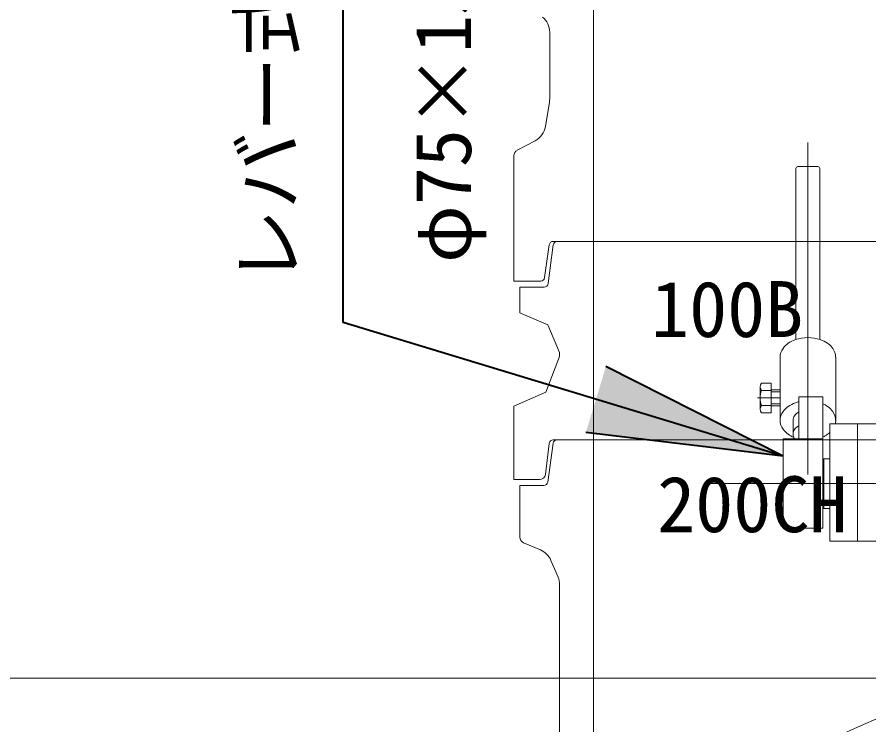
# Model space of a CAD drawing. Units: millimetres at full size, sheet at 1:20; details may follow other scales. Extents: x -5700 to 5714, y -3160 to 3160.
# Drawn here: x -1438.3 to -1009.4, y 1990.9 to 2347.5 of the extents above; entities that cross this region are included whole.
import ezdxf
from ezdxf.enums import TextEntityAlignment as Align

# ---------------------------------------------------------------- set-up
doc = ezdxf.new("R2010")
doc.units = ezdxf.units.MM
doc.header["$LTSCALE"] = 20
for name, color, linetype, lineweight in [('0-5_TEMP01', 3, 'Continuous', 18), ('0-7_躯体', 7, 'Continuous', 9), ('0-C_寸法', 1, 'Continuous', 40), ('1-1_補修弁', 7, 'Continuous', 9)]:
    doc.layers.add(name, color=color, linetype=linetype, lineweight=lineweight)
doc.layers.add('0-D_注釈', color=1, linetype='Continuous')
doc.styles.add('ＭＳ ゴシック', font='')
doc.styles.get('ＭＳ ゴシック').set_extended_font_data('MS Gothic')

msp = doc.modelspace()

# ---------------------------------------------------------------- linework, layer by layer
at = {"layer": '0-5_TEMP01'}
for p, q in [((-1040.12, 2117.08), (-1040.12, 2284.27)), ((-1065.48, 2155.66), (-1054.12, 2155.66)), ((-777.63, 2112.53), (-1091.52, 2112.53)), ((-3458.13, 2014.53), (-325.44, 2014.53))]:
    msp.add_line(p, q, dxfattribs=at)
at = {"layer": '0-7_躯体'}
for p, q in [((-1148.13, 2434.52), (-1148.13, 2234.52)), ((-1170.13, 2339.84), (-1170.13, 2306.35)), ((-1170.26, 2304.71), (-1172.32, 2292.39)), ((-1177.47, 2285.2), (-1186.54, 2280.38)), ((-1188.13, 2277.72), (-1188.13, 2234.52)), ((-1188.13, 2234.52), (-1188.13, 2214.53)), ((-1170.37, 2232.81), (-1172.7, 2216.25)), ((-1168.36, 2232.78), (-1170.9, 2213.27)), ((-1168.39, 2234.52), (-898.13, 2234.52)), ((-898.13, 2234.52), (-1166.37, 2234.52)), ((-1148.13, 2234.52), (-1148.13, 2134.52)), ((-1188.13, 2214.53), (-1174.67, 2214.53)), ((-1185.12, 2211.53), (-1185.12, 2198.53)), ((-1185.12, 2211.53), (-1172.88, 2211.53)), ((-1185.12, 2198.53), (-1171.12, 2192.53)), ((-1171.12, 2192.53), (-1165.12, 2178.53)), ((-1188.13, 2151.53), (-1172.12, 2158.53)), ((-1188.13, 2151.53), (-1188.13, 2114.53)), ((-1170.35, 2132.78), (-1172.3, 2117.15)), ((-1168.37, 2132.81), (-1171.12, 2113.25)), ((-1168.36, 2134.52), (-898.13, 2134.52)), ((-1148.13, 2134.52), (-1148.13, 1934.52)), ((-1175.28, 2114.53), (-1188.13, 2114.53)), ((-1185.12, 2111.53), (-1185.12, 2085.51)), ((-1173.1, 2111.53), (-1185.12, 2111.53)), ((-1173.1, 2111.53), (-1185.12, 2111.53)), ((-1183.31, 2082.74), (-1174.8, 2079.1)), ((-1169.55, 2073.85), (-1165.94, 2065.41)), ((-1165.12, 2061.47), (-1165.12, 1984.15))]:
    msp.add_line(p, q, dxfattribs=at)
msp.add_lwpolyline([(-1172.12, 2158.53), (-1165.12, 2176.53), (-1165.12, 2178.53)], dxfattribs=at)
for centre, radius, start, end in [((-1180.12, 2339.84), 10, 0, 50.194), ((-1180.12, 2306.35), 10, 350.538, 0), ((-1182.18, 2294.03), 10, 298.072, 350.538), ((-1185.12, 2277.72), 3, 118.073, 180), ((-1168.39, 2232.53), 2, 90, 172.001), ((-1166.37, 2232.53), 2, 90, 172.569), ((-1174.67, 2216.53), 2, 270, 352.001), ((-1172.88, 2213.53), 2, 270, 352.569), ((-1168.36, 2132.53), 2, 90, 172.876), ((-1166.39, 2132.53), 2, 90, 172.001), ((-1175.28, 2117.53), 3, 270, 352.874), ((-1173.1, 2113.53), 2, 270, 352.001), ((-1182.12, 2085.51), 3, 180, 246.801), ((-1178.74, 2069.91), 10, 23.199, 66.802), ((-1175.12, 2061.47), 10, 0, 23.199), ((-898.13, 1724.52), 290, 90, 133.603)]:
    msp.add_arc(centre, radius, start, end, dxfattribs=at)
at = {"layer": '0-C_寸法'}
for p, q in [((-1274.16, 2193.65), (-1274.16, 2673.59)), ((-1052.62, 2126.26), (-1274.16, 2193.65)), ((-1052.62, 2126.26), (-1141.79, 2171.53)), ((-1052.62, 2126.26), (-1151.9, 2138.3))]:
    msp.add_line(p, q, dxfattribs=at)
msp.add_solid([(-1151.9, 2138.3), (-1141.79, 2171.53), (-1052.62, 2126.26)], dxfattribs=at)
at = {"layer": '1-1_補修弁'}
for p, q in [((-1046.12, 2271.19), (-1046.12, 2185.11)), ((-1035.12, 2272.19), (-1045.13, 2272.19)), ((-1034.13, 2271.19), (-1034.13, 2185.11)), ((-1054.12, 2144.34), (-1054.12, 2176.17)), ((-1026.13, 2144.34), (-1026.13, 2176.17)), ((-1063.53, 2163.17), (-1058.62, 2163.17)), ((-1058.62, 2163.17), (-1058.62, 2148.15)), ((-1064.12, 2161.28), (-1064.12, 2150.04)), ((-1063.55, 2159.41), (-1058.62, 2159.41)), ((-1054.12, 2159.66), (-1058.62, 2159.66)), ((-1058.62, 2158.66), (-1054.12, 2158.66)), ((-1032.63, 2156.19), (-1044.62, 2156.19)), ((-1044.62, 2135.03), (-1044.62, 2156.19)), ((-1032.63, 2156.19), (-1032.63, 2090.03)), ((-1063.55, 2151.9), (-1058.62, 2151.9)), ((-1058.62, 2152.66), (-1054.12, 2152.66)), ((-1058.62, 2151.66), (-1054.12, 2151.66)), ((-1058.62, 2148.15), (-1063.53, 2148.15)), ((-1047.62, 2144.34), (-1047.62, 2137.43)), ((-1029.12, 2142.53), (-997.12, 2142.53)), ((-1029.12, 2142.53), (-1029.12, 2083.53)), ((-1015.12, 2083.53), (-1015.12, 2142.53)), ((-1032.63, 2135.03), (-1052.62, 2135.03)), ((-1032.63, 2124.52), (-1032.12, 2125.03)), ((-1032.12, 2125.03), (-1029.12, 2125.03)), ((-1032.12, 2125.03), (-1032.12, 2100.03)), ((-1032.12, 2100.03), (-1032.63, 2100.53)), ((-1032.12, 2100.03), (-1029.12, 2100.03)), ((-1029.12, 2083.53), (-996.12, 2083.53))]:
    msp.add_line(p, q, dxfattribs=at)
msp.add_lwpolyline([(-1052.62, 2135.03), (-1052.62, 2090.03), (-1032.63, 2090.03)], dxfattribs=at)
for centre, radius, start, end in [((-1045.13, 2271.19), 1, 90, 180), ((-1035.12, 2271.19), 1, 0, 90), ((-1041.49, 2170.92), 14.93, 109.1437, 124.868), ((-1040.19, 2167.16), 18.91, 89.8112, 109.1422), ((-1040.07, 2167.16), 18.91, 70.8578, 90.1888), ((-1038.76, 2170.92), 14.93, 55.132, 70.8563), ((-1046.48, 2176.08), 7.64, 143.7701, 179.3066), ((-1043.82, 2174.21), 10.9, 124.748, 144.1564), ((-1036.44, 2174.21), 10.9, 35.8436, 55.252), ((-1033.78, 2176.08), 7.64, 0.6934, 36.2299), ((-1060.84, 2161.28), 3.29, 144.992, 214.565), ((-1051.7, 2155.66), 12.42, 162.412, 197.588), ((-1042.71, 2143.98), 9.94, 101.1418, 111.7481), ((-1060.84, 2150.04), 3.29, 145.435, 215.008), ((-1043.82, 2142.39), 10.9, 124.748, 144.1564), ((-1041.49, 2139.1), 14.93, 109.1437, 124.868), ((-1036.35, 2143.34), 10.08, 52.6097, 68.334), ((-1036.44, 2142.39), 10.9, 35.8436, 55.252), ((-1046.48, 2144.26), 7.64, 143.7701, 179.3066), ((-1043.53, 2144.3), 4.09, 143.7701, 179.3066), ((-1042.11, 2143.3), 5.84, 124.748, 144.1564), ((-1042.19, 2143.72), 5.45, 116.558, 126.4811), ((-1033.78, 2144.26), 7.64, 0.6934, 36.2299), ((-1046.48, 2144.44), 7.64, 180.6934, 216.2299), ((-1042.11, 2136.38), 5.84, 124.748, 144.1564), ((-1042.19, 2136.8), 5.45, 116.558, 126.4811), ((-1033.23, 2144.35), 7.11, 345.1092, 359.9527), ((-1043.82, 2146.3), 10.9, 215.8436, 235.252), ((-1043.2, 2146.53), 11.45, 233.3321, 249.0563), ((-1043.53, 2137.38), 4.09, 143.7701, 179.3066), ((-1043.53, 2137.48), 4.09, 180.6934, 216.2299), ((-1038.43, 2149.04), 14.29, 293.9882, 305.0681), ((-1032.24, 2141), 4.17, 298.8243, 318.2327), ((-1046.74, 2135.1), 0.095, 205.7496, 225.1579)]:
    msp.add_arc(centre, radius, start, end, dxfattribs=at)

# ---------------------------------------------------------------- texts
at = {"layer": '0-C_寸法', "style": 'ＭＳ ゴシック'}
for s, p in [('レバー式補修弁（ボール）', (-1289.52, 2212.56)), ('φ75×150H', (-1201.27, 2223.65))]:
    msp.add_text(s, height=28.15, rotation=90, dxfattribs=at).set_placement(p, align=Align.BOTTOM_LEFT)
at = {"layer": '0-D_注釈', "style": 'ＭＳ ゴシック'}
for s, p in [('100B', (-1119.07, 2177.9)), ('200CH', (-1116.01, 2079.59))]:
    msp.add_text(s, height=28.15, dxfattribs=at).set_placement(p, align=Align.BOTTOM_LEFT)

doc.saveas('drawing.dxf')
